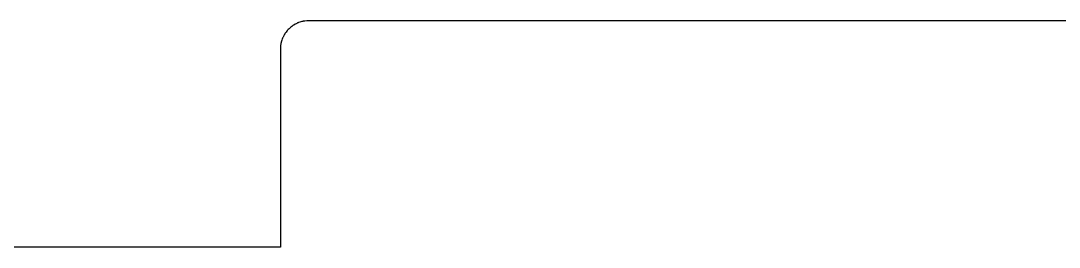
# Model space of a CAD drawing. Header units: metres. Extents: x 0 to 215, y 0 to 140.
# Drawn here: x 70.83 to 107.5, y 132 to 140 of the extents above; entities that cross this region are included whole.
import ezdxf

# ---------------------------------------------------------------- set-up
doc = ezdxf.new("R2010")
doc.units = ezdxf.units.M

msp = doc.modelspace()

# ---------------------------------------------------------------- linework, layer by layer
for p, q in [((80.3057, 139.72), (80.2803, 139.694)), ((80.3438, 139.755), (80.3057, 139.72)), ((80.3574, 139.766), (80.3438, 139.755)), ((80.3711, 139.777), (80.3574, 139.766)), ((80.3984, 139.799), (80.3711, 139.777)), ((80.4121, 139.809), (80.3984, 139.799)), ((80.4268, 139.819), (80.4121, 139.809)), ((80.4404, 139.829), (80.4268, 139.819)), ((80.4551, 139.839), (80.4404, 139.829)), ((80.4697, 139.848), (80.4551, 139.839)), ((80.4854, 139.857), (80.4697, 139.848)), ((80.5, 139.866), (80.4854, 139.857)), ((80.5156, 139.875), (80.5, 139.866)), ((80.5303, 139.883), (80.5156, 139.875)), ((80.5771, 139.906), (80.5303, 139.883)), ((80.5938, 139.913), (80.5771, 139.906)), ((80.6094, 139.921), (80.5938, 139.913)), ((80.625, 139.927), (80.6094, 139.921)), ((80.6416, 139.934), (80.625, 139.927)), ((80.6914, 139.951), (80.6416, 139.934)), ((80.7578, 139.971), (80.6914, 139.951)), ((80.7754, 139.975), (80.7578, 139.971)), ((80.792, 139.979), (80.7754, 139.975)), ((80.8096, 139.981), (80.792, 139.979)), ((80.8262, 139.984), (80.8096, 139.981)), ((80.8438, 139.987), (80.8262, 139.984)), ((80.8604, 139.99), (80.8438, 139.987)), ((80.9307, 139.998), (80.8604, 139.99)), ((80.9473, 139.999), (80.9307, 139.998)), ((80.9648, 139.999), (80.9473, 139.999)), ((80.9824, 140), (80.9648, 139.999)), ((139.018, 140), (80.9824, 140)), ((80.0664, 139.358), (80.0488, 139.309)), ((80.0732, 139.375), (80.0664, 139.358)), ((80.0791, 139.391), (80.0732, 139.375)), ((80.0869, 139.406), (80.0791, 139.391)), ((80.0938, 139.423), (80.0869, 139.406)), ((80.1172, 139.47), (80.0938, 139.423)), ((80.125, 139.484), (80.1172, 139.47)), ((80.1338, 139.5), (80.125, 139.484)), ((80.1426, 139.515), (80.1338, 139.5)), ((80.1523, 139.53), (80.1426, 139.515)), ((80.1611, 139.545), (80.1523, 139.53)), ((80.1709, 139.56), (80.1611, 139.545)), ((80.1807, 139.573), (80.1709, 139.56)), ((80.1914, 139.588), (80.1807, 139.573)), ((80.2012, 139.602), (80.1914, 139.588)), ((80.2227, 139.629), (80.2012, 139.602)), ((80.2344, 139.643), (80.2227, 139.629)), ((80.2451, 139.656), (80.2344, 139.643)), ((80.2803, 139.694), (80.2451, 139.656)), ((80.001, 139.035), (80, 139.018)), ((80, 139.018), (80, 132)), ((80.002, 139.069), (80.001, 139.053)), ((80.001, 139.053), (80.001, 139.035)), ((80.0098, 139.14), (80.002, 139.069)), ((80.0127, 139.156), (80.0098, 139.14)), ((80.0156, 139.174), (80.0127, 139.156)), ((80.0186, 139.19), (80.0156, 139.174)), ((80.0215, 139.208), (80.0186, 139.19)), ((80.0254, 139.225), (80.0215, 139.208)), ((80.0293, 139.242), (80.0254, 139.225)), ((80.0488, 139.309), (80.0293, 139.242)), ((80, 132), (60, 132))]:
    msp.add_line(p, q)

doc.saveas('drawing.dxf')
